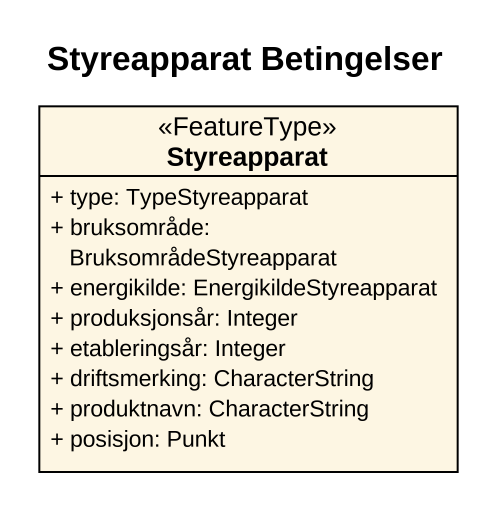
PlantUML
@startuml
title Styreapparat Betingelser
hide circle
hide empty members
skinparam classAttributeIconSize 0
class Styreapparat <<FeatureType>> {
  + type: TypeStyreapparat
  + bruksområde: BruksområdeStyreapparat
  + energikilde: EnergikildeStyreapparat
  + produksjonsår: Integer
  + etableringsår: Integer
  + driftsmerking: CharacterString
  + produktnavn: CharacterString
  + posisjon: Punkt
}
@enduml
